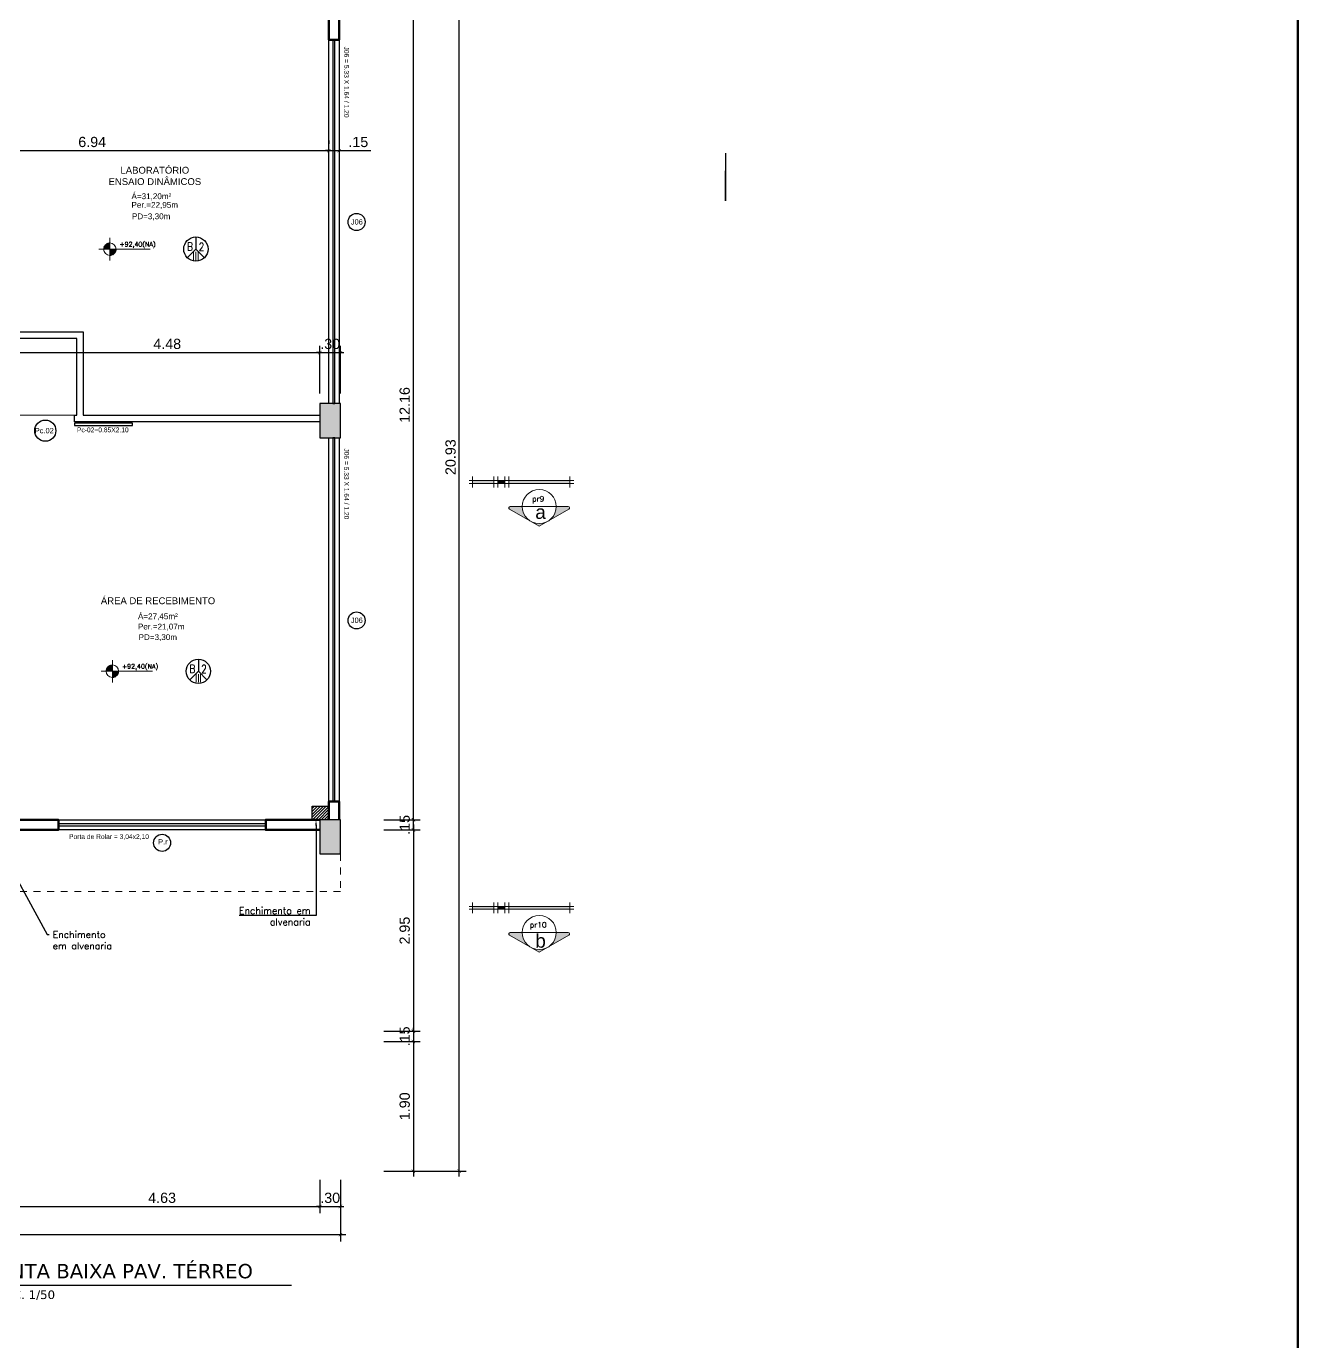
# Model space of a CAD drawing. Header units: metres. Extents: x -15851 to -15710, y 6781 to 6850.
# Drawn here: x -15796.17 to -15777.53, y 6814.17 to 6833.45 of the extents above; entities that cross this region are included whole.
import ezdxf
from ezdxf import colors
from ezdxf.entities.mleader import LeaderData, LeaderLine
from ezdxf.enums import TextEntityAlignment as Align
from ezdxf.math import Vec2, Vec3

# ---------------------------------------------------------------- set-up
doc = ezdxf.new("R2010")
doc.units = ezdxf.units.M
doc.linetypes.add('ACAD_ISO02W100', pattern=[15, 12, -3])
doc.linetypes.add('HIDDEN', pattern=[0.375, 0.25, -0.125])
for name, color, linetype in [('3', 3, 'Continuous'), ('Divisórias de Gesso Acartonado', 42, 'Continuous'), ('ESQUADRIAS', 2, 'Continuous'), ('pilares', 253, 'Continuous'), ('Shafts', 1, 'Continuous'), ('TEXTO', 7, 'Continuous'), ('Texto Esquadrias', 7, 'Continuous'), ('Texto Perimetro e Pé Direito', 7, 'Continuous'), ('TXT', 2, 'Continuous')]:
    doc.layers.add(name, color=color, linetype=linetype)
doc.layers.add('borda', color=220, linetype='Continuous', lineweight=9, plot=False)
for name, color, linetype, lineweight in [('cota', 18, 'Continuous', 9), ('linha', 1, 'Continuous', 9), ('Linha 1', 1, 'Continuous', 13), ('linha2', 2, 'Continuous', 20), ('parede', 8, 'Continuous', 80), ('PISO', 8, 'Continuous', 13), ('projeção', 25, 'ACAD_ISO02W100', 9)]:
    doc.layers.add(name, color=color, linetype=linetype, lineweight=lineweight)
doc.layers.get('borda').off()
doc.styles.add('AMBI', font='arial.ttf')
doc.styles.add('arial', font='arial.ttf')
doc.styles.add('romans', font='romans.shx')
doc.styles.add('STYLE1', font='romans.shx')
doc.styles.add('VERDANA', font='verdana.ttf')
doc.dimstyles.new('1-50', dxfattribs={"dimtxt": 0.15, "dimasz": 0.05, "dimexe": 0.1, "dimexo": 0.15, "dimgap": 0.05, "dimtad": 1, "dimzin": 4, "dimdsep": 46, "dimtxsty": 'arial', "dimblk": 'ARCHTICK', "dimcen": 0, "dimdle": 0.08, "dimclrd": 256, "dimclre": 256, "dimclrt": 256, "dimadec": 1, "dimazin": 0, "dimtfac": 1, "dimtix": 1, "dimtmove": 0, "dimatfit": 0, "dimldrblk": 'ARCHTICK', "dimfxl": 1, "dimtolj": 1, "dimarcsym": 0})

# ---------------------------------------------------------------- blocks, each defined once
blk = doc.blocks.new('A$C676863C5')
at = {"layer": 'TXT'}
for p, q in [((0, 1.6), (-15.8, -14.3)), ((0, 23.9), (0, 1.6)), ((0, 1.6), (15.8, -14.3))]:
    blk.add_line(p, q, dxfattribs=at)
blk.add_circle((0, 1.6), 22.4, dxfattribs=at)
blk = doc.blocks.new('Adc_nivelpl')
h = blk.add_hatch()
h.set_pattern_fill('_U', color=256, scale=0.005, angle=45, style=0, double=1)
h.set_pattern_definition([(45, (-5.8772514, -3.5161936), (-0.003535534, 0.003535534), []), (135, (-5.8772514, -3.5161936), (-0.003535534, -0.003535534), [])])
h.paths.add_polyline_path([(0.195, -0.087, 0.414214), (0.087, -0.195), (0.195, -0.195)])
h.paths.add_polyline_path([(0.195, -0.195), (0.195, -0.304, 0.414214), (0.304, -0.195)])
for p, q in [((0.195, 0), (0.195, -0.391)), ((0.896, -0.195), (0, -0.195))]:
    blk.add_line(p, q)
blk.add_circle((0.195, -0.195), 0.109)
at = {"flags": 8}
blk.add_attdef('NIVEL', (0.364, -0.15), '', height=0.1, dxfattribs=at)
blk = doc.blocks.new('_ArchTick')
at = {"color": 0, "linetype": 'ByBlock', "const_width": 0.15}
blk.add_lwpolyline([(-0.5, -0.5), (0.5, 0.5)], dxfattribs=at)
blk = doc.blocks.new('*D592')
at = {"layer": 'cota', "lineweight": -2, "transparency": 16777216}
for p, q in [((-15790.932, 6821.817), (-15790.397, 6821.817)), ((-15790.497, 6821.817), (-15790.497, 6821.867)), ((-15790.497, 6821.667), (-15790.497, 6821.817)), ((-15790.932, 6821.667), (-15790.397, 6821.667)), ((-15790.497, 6821.667), (-15790.497, 6821.617))]:
    blk.add_line(p, q, dxfattribs=at)
at = {"layer": 'Defpoints', "color": 0, "transparency": 16777216}
for p in [(-15791.082, 6821.817), (-15790.497, 6821.817), (-15791.082, 6821.667)]:
    blk.add_point(p, dxfattribs=at)
at = {"layer": 'cota', "lineweight": -2, "transparency": 16777216, "xscale": 0.05, "yscale": 0.05, "zscale": 0.05}
for p, rotation in [((-15790.497, 6821.817), 270), ((-15790.497, 6821.667), 90)]:
    blk.add_blockref('_ArchTick', p, dxfattribs=dict(at, rotation=rotation))
at = {"layer": 'cota', "transparency": 16777216, "insert": (-15790.624, 6821.742), "char_height": 0.15, "attachment_point": 5, "rotation": 90, "style": 'arial'}
blk.add_mtext('\\A1;.15', dxfattribs=at)
blk = doc.blocks.new('*D593')
at = {"layer": 'cota', "lineweight": -2, "transparency": 16777216}
for p, q in [((-15790.497, 6821.737), (-15790.497, 6834.057)), ((-15790.932, 6833.977), (-15790.397, 6833.977)), ((-15790.932, 6821.817), (-15790.397, 6821.817))]:
    blk.add_line(p, q, dxfattribs=at)
at = {"layer": 'Defpoints', "color": 0, "transparency": 16777216}
for p in [(-15791.082, 6833.977), (-15790.497, 6833.977), (-15791.082, 6821.817)]:
    blk.add_point(p, dxfattribs=at)
at = {"layer": 'cota', "lineweight": -2, "transparency": 16777216, "xscale": 0.05, "yscale": 0.05, "zscale": 0.05}
for p, rotation in [((-15790.497, 6833.977), 90), ((-15790.497, 6821.817), 270)]:
    blk.add_blockref('_ArchTick', p, dxfattribs=dict(at, rotation=rotation))
at = {"layer": 'cota', "transparency": 16777216, "insert": (-15790.624, 6827.897), "char_height": 0.15, "attachment_point": 5, "rotation": 90, "style": 'arial'}
blk.add_mtext('\\A1;12.16', dxfattribs=at)
blk = doc.blocks.new('*D595')
at = {"layer": 'cota', "lineweight": -2, "transparency": 16777216}
for p, q in [((-15790.932, 6837.597), (-15789.725, 6837.597)), ((-15789.825, 6816.587), (-15789.825, 6837.677)), ((-15790.932, 6816.667), (-15789.725, 6816.667))]:
    blk.add_line(p, q, dxfattribs=at)
at = {"layer": 'Defpoints', "color": 0, "transparency": 16777216}
for p in [(-15791.082, 6837.597), (-15789.825, 6837.597), (-15791.082, 6816.667)]:
    blk.add_point(p, dxfattribs=at)
at = {"layer": 'cota', "lineweight": -2, "transparency": 16777216, "xscale": 0.05, "yscale": 0.05, "zscale": 0.05}
for p, rotation in [((-15789.825, 6837.597), 90), ((-15789.825, 6816.667), 270)]:
    blk.add_blockref('_ArchTick', p, dxfattribs=dict(at, rotation=rotation))
at = {"layer": 'cota', "transparency": 16777216, "insert": (-15789.951, 6827.132), "char_height": 0.15, "attachment_point": 5, "rotation": 90, "style": 'arial'}
blk.add_mtext('\\A1;20.93', dxfattribs=at)
blk = doc.blocks.new('*D606')
at = {"layer": 'cota', "lineweight": -2, "transparency": 16777216}
for p, q in [((-15796.497, 6816.388), (-15796.497, 6816.049)), ((-15791.867, 6816.388), (-15791.867, 6816.049)), ((-15796.577, 6816.149), (-15791.787, 6816.149))]:
    blk.add_line(p, q, dxfattribs=at)
at = {"layer": 'Defpoints', "color": 0, "transparency": 16777216}
for p in [(-15796.497, 6816.538), (-15791.867, 6816.538), (-15791.867, 6816.149)]:
    blk.add_point(p, dxfattribs=at)
at = {"layer": 'cota', "lineweight": -2, "transparency": 16777216, "xscale": 0.05, "yscale": 0.05, "zscale": 0.05, "rotation": 180}
blk.add_blockref('_ArchTick', (-15796.497, 6816.149), dxfattribs=at)
at = {"layer": 'cota', "lineweight": -2, "transparency": 16777216, "xscale": 0.05, "yscale": 0.05, "zscale": 0.05}
blk.add_blockref('_ArchTick', (-15791.867, 6816.149), dxfattribs=at)
at = {"layer": 'cota', "transparency": 16777216, "insert": (-15794.182, 6816.275), "char_height": 0.15, "attachment_point": 5, "style": 'arial'}
blk.add_mtext('\\A1;4.63', dxfattribs=at)
blk = doc.blocks.new('*D607')
at = {"layer": 'cota', "lineweight": -2, "transparency": 16777216}
for p, q in [((-15791.867, 6816.538), (-15791.867, 6816.049)), ((-15791.567, 6816.538), (-15791.567, 6816.049)), ((-15791.867, 6816.149), (-15791.917, 6816.149)), ((-15791.867, 6816.149), (-15791.567, 6816.149)), ((-15791.567, 6816.149), (-15791.517, 6816.149))]:
    blk.add_line(p, q, dxfattribs=at)
at = {"layer": 'Defpoints', "color": 0, "transparency": 16777216}
for p in [(-15791.867, 6816.688), (-15791.567, 6816.688), (-15791.567, 6816.149)]:
    blk.add_point(p, dxfattribs=at)
at = {"layer": 'cota', "lineweight": -2, "transparency": 16777216, "xscale": 0.05, "yscale": 0.05, "zscale": 0.05}
blk.add_blockref('_ArchTick', (-15791.867, 6816.149), dxfattribs=at)
at = {"layer": 'cota', "lineweight": -2, "transparency": 16777216, "xscale": 0.05, "yscale": 0.05, "zscale": 0.05, "rotation": 180}
blk.add_blockref('_ArchTick', (-15791.567, 6816.149), dxfattribs=at)
at = {"layer": 'cota', "transparency": 16777216, "insert": (-15791.717, 6816.275), "char_height": 0.15, "attachment_point": 5, "style": 'arial'}
blk.add_mtext('\\A1;.30', dxfattribs=at)
blk = doc.blocks.new('*D608')
at = {"layer": 'cota', "lineweight": -2, "transparency": 16777216}
for p, q in [((-15815.767, 6816.538), (-15815.767, 6815.636)), ((-15791.567, 6816.538), (-15791.567, 6815.636)), ((-15815.847, 6815.736), (-15791.487, 6815.736))]:
    blk.add_line(p, q, dxfattribs=at)
at = {"layer": 'Defpoints', "color": 0, "transparency": 16777216}
for p in [(-15815.767, 6816.688), (-15791.567, 6816.688), (-15791.567, 6815.736)]:
    blk.add_point(p, dxfattribs=at)
at = {"layer": 'cota', "lineweight": -2, "transparency": 16777216, "xscale": 0.05, "yscale": 0.05, "zscale": 0.05, "rotation": 180}
blk.add_blockref('_ArchTick', (-15815.767, 6815.736), dxfattribs=at)
at = {"layer": 'cota', "lineweight": -2, "transparency": 16777216, "xscale": 0.05, "yscale": 0.05, "zscale": 0.05}
blk.add_blockref('_ArchTick', (-15791.567, 6815.736), dxfattribs=at)
at = {"layer": 'cota', "transparency": 16777216, "insert": (-15803.667, 6815.863), "char_height": 0.15, "attachment_point": 5, "style": 'arial'}
blk.add_mtext('\\A1;24.20', dxfattribs=at)
blk = doc.blocks.new('*D618')
at = {"layer": 'cota', "lineweight": -2, "transparency": 16777216}
for p, q in [((-15796.427, 6828.664), (-15791.787, 6828.664)), ((-15796.347, 6828.067), (-15796.347, 6828.764)), ((-15791.867, 6828.067), (-15791.867, 6828.764))]:
    blk.add_line(p, q, dxfattribs=at)
at = {"layer": 'Defpoints', "color": 0, "transparency": 16777216}
for p in [(-15791.867, 6828.664), (-15796.347, 6827.917), (-15791.867, 6827.917)]:
    blk.add_point(p, dxfattribs=at)
at = {"layer": 'cota', "lineweight": -2, "transparency": 16777216, "xscale": 0.05, "yscale": 0.05, "zscale": 0.05, "rotation": 180}
blk.add_blockref('_ArchTick', (-15796.347, 6828.664), dxfattribs=at)
at = {"layer": 'cota', "lineweight": -2, "transparency": 16777216, "xscale": 0.05, "yscale": 0.05, "zscale": 0.05}
blk.add_blockref('_ArchTick', (-15791.867, 6828.664), dxfattribs=at)
at = {"layer": 'cota', "transparency": 16777216, "insert": (-15794.107, 6828.791), "char_height": 0.15, "attachment_point": 5, "style": 'arial'}
blk.add_mtext('\\A1;4.48', dxfattribs=at)
blk = doc.blocks.new('*D619')
at = {"layer": 'cota', "lineweight": -2, "transparency": 16777216}
for p, q in [((-15791.867, 6828.664), (-15791.917, 6828.664)), ((-15791.867, 6828.067), (-15791.867, 6828.764)), ((-15791.867, 6828.664), (-15791.567, 6828.664)), ((-15791.567, 6828.067), (-15791.567, 6828.764)), ((-15791.567, 6828.664), (-15791.517, 6828.664))]:
    blk.add_line(p, q, dxfattribs=at)
at = {"layer": 'Defpoints', "color": 0, "transparency": 16777216}
for p in [(-15791.567, 6828.664), (-15791.867, 6827.917), (-15791.567, 6827.917)]:
    blk.add_point(p, dxfattribs=at)
at = {"layer": 'cota', "lineweight": -2, "transparency": 16777216, "xscale": 0.05, "yscale": 0.05, "zscale": 0.05}
blk.add_blockref('_ArchTick', (-15791.867, 6828.664), dxfattribs=at)
at = {"layer": 'cota', "lineweight": -2, "transparency": 16777216, "xscale": 0.05, "yscale": 0.05, "zscale": 0.05, "rotation": 180}
blk.add_blockref('_ArchTick', (-15791.567, 6828.664), dxfattribs=at)
at = {"layer": 'cota', "transparency": 16777216, "insert": (-15791.717, 6828.791), "char_height": 0.15, "attachment_point": 5, "style": 'arial'}
blk.add_mtext('\\A1;.30', dxfattribs=at)
blk = doc.blocks.new('*D640')
at = {"layer": 'cota', "lineweight": -2, "transparency": 16777216}
for p, q in [((-15798.677, 6831.817), (-15798.677, 6831.525)), ((-15791.737, 6831.775), (-15791.737, 6831.725)), ((-15798.757, 6831.625), (-15791.657, 6831.625))]:
    blk.add_line(p, q, dxfattribs=at)
at = {"layer": 'Defpoints', "color": 0, "transparency": 16777216}
for p in [(-15798.677, 6831.967), (-15791.737, 6831.625), (-15791.737, 6831.625)]:
    blk.add_point(p, dxfattribs=at)
at = {"layer": 'cota', "lineweight": -2, "transparency": 16777216, "xscale": 0.05, "yscale": 0.05, "zscale": 0.05, "rotation": 180}
blk.add_blockref('_ArchTick', (-15798.677, 6831.625), dxfattribs=at)
at = {"layer": 'cota', "lineweight": -2, "transparency": 16777216, "xscale": 0.05, "yscale": 0.05, "zscale": 0.05}
blk.add_blockref('_ArchTick', (-15791.737, 6831.625), dxfattribs=at)
at = {"layer": 'cota', "transparency": 16777216, "insert": (-15795.207, 6831.751), "char_height": 0.15, "attachment_point": 5, "style": 'arial'}
blk.add_mtext('\\A1;6.94', dxfattribs=at)
blk = doc.blocks.new('*D641')
at = {"layer": 'cota', "lineweight": -2, "transparency": 16777216}
for p, q in [((-15791.737, 6831.775), (-15791.737, 6831.725)), ((-15791.587, 6831.775), (-15791.587, 6831.725)), ((-15791.737, 6831.625), (-15791.787, 6831.625)), ((-15791.737, 6831.625), (-15791.587, 6831.625)), ((-15791.587, 6831.625), (-15791.123, 6831.625))]:
    blk.add_line(p, q, dxfattribs=at)
at = {"layer": 'Defpoints', "color": 0, "transparency": 16777216}
for p in [(-15791.737, 6831.625), (-15791.587, 6831.625), (-15791.587, 6831.625)]:
    blk.add_point(p, dxfattribs=at)
at = {"layer": 'cota', "lineweight": -2, "transparency": 16777216, "xscale": 0.05, "yscale": 0.05, "zscale": 0.05}
blk.add_blockref('_ArchTick', (-15791.737, 6831.625), dxfattribs=at)
at = {"layer": 'cota', "lineweight": -2, "transparency": 16777216, "xscale": 0.05, "yscale": 0.05, "zscale": 0.05, "rotation": 180}
blk.add_blockref('_ArchTick', (-15791.587, 6831.625), dxfattribs=at)
at = {"layer": 'cota', "transparency": 16777216, "insert": (-15791.305, 6831.751), "char_height": 0.15, "attachment_point": 5, "style": 'arial'}
blk.add_mtext('\\A1;.15', dxfattribs=at)
blk = doc.blocks.new('*D642')
at = {"layer": 'cota', "lineweight": -2, "transparency": 16777216}
for p, q in [((-15790.497, 6821.747), (-15790.497, 6818.637)), ((-15790.932, 6821.667), (-15790.397, 6821.667)), ((-15790.932, 6818.717), (-15790.397, 6818.717))]:
    blk.add_line(p, q, dxfattribs=at)
at = {"layer": 'Defpoints', "color": 0, "transparency": 16777216}
for p in [(-15791.082, 6821.667), (-15791.082, 6818.717), (-15790.497, 6818.717)]:
    blk.add_point(p, dxfattribs=at)
at = {"layer": 'cota', "lineweight": -2, "transparency": 16777216, "xscale": 0.05, "yscale": 0.05, "zscale": 0.05}
for p, rotation in [((-15790.497, 6821.667), 90), ((-15790.497, 6818.717), 270)]:
    blk.add_blockref('_ArchTick', p, dxfattribs=dict(at, rotation=rotation))
at = {"layer": 'cota', "transparency": 16777216, "insert": (-15790.624, 6820.192), "char_height": 0.15, "attachment_point": 5, "rotation": 90, "style": 'arial'}
blk.add_mtext('\\A1;2.95', dxfattribs=at)
blk = doc.blocks.new('*D643')
at = {"layer": 'cota', "lineweight": -2, "transparency": 16777216}
for p, q in [((-15790.932, 6818.717), (-15790.397, 6818.717)), ((-15790.497, 6818.717), (-15790.497, 6818.767)), ((-15790.497, 6818.717), (-15790.497, 6818.567)), ((-15790.932, 6818.567), (-15790.397, 6818.567)), ((-15790.497, 6818.567), (-15790.497, 6818.517))]:
    blk.add_line(p, q, dxfattribs=at)
at = {"layer": 'Defpoints', "color": 0, "transparency": 16777216}
for p in [(-15791.082, 6818.717), (-15791.082, 6818.567), (-15790.497, 6818.567)]:
    blk.add_point(p, dxfattribs=at)
at = {"layer": 'cota', "lineweight": -2, "transparency": 16777216, "xscale": 0.05, "yscale": 0.05, "zscale": 0.05}
for p, rotation in [((-15790.497, 6818.717), 270), ((-15790.497, 6818.567), 90)]:
    blk.add_blockref('_ArchTick', p, dxfattribs=dict(at, rotation=rotation))
at = {"layer": 'cota', "transparency": 16777216, "insert": (-15790.624, 6818.642), "char_height": 0.15, "attachment_point": 5, "rotation": 90, "style": 'arial'}
blk.add_mtext('\\A1;.15', dxfattribs=at)
blk = doc.blocks.new('*D644')
at = {"layer": 'cota', "lineweight": -2, "transparency": 16777216}
for p, q in [((-15790.497, 6818.647), (-15790.497, 6816.587)), ((-15790.932, 6818.567), (-15790.397, 6818.567)), ((-15790.932, 6816.667), (-15790.397, 6816.667))]:
    blk.add_line(p, q, dxfattribs=at)
at = {"layer": 'Defpoints', "color": 0, "transparency": 16777216}
for p in [(-15791.082, 6818.567), (-15791.082, 6816.667), (-15790.497, 6816.667)]:
    blk.add_point(p, dxfattribs=at)
at = {"layer": 'cota', "lineweight": -2, "transparency": 16777216, "xscale": 0.05, "yscale": 0.05, "zscale": 0.05}
for p, rotation in [((-15790.497, 6818.567), 90), ((-15790.497, 6816.667), 270)]:
    blk.add_blockref('_ArchTick', p, dxfattribs=dict(at, rotation=rotation))
at = {"layer": 'cota', "transparency": 16777216, "insert": (-15790.624, 6817.617), "char_height": 0.15, "attachment_point": 5, "rotation": 90, "style": 'arial'}
blk.add_mtext('\\A1;1.90', dxfattribs=at)

msp = doc.modelspace()

# ---------------------------------------------------------------- hatches: boundary and pattern name
at = {"layer": 'linha'}
h = msp.add_hatch(color=256, dxfattribs=at)
h.paths.add_polyline_path([(-15789.097, 6826.748), (-15788.203, 6826.748), (-15788.203, 6826.788), (-15789.097, 6826.788)])
h.paths.add_polyline_path([(-15789.629, 6826.748), (-15789.32, 6826.748), (-15789.32, 6826.788), (-15789.629, 6826.788)])
for points in [[(-15789.261, 6826.748), (-15789.156, 6826.748), (-15789.156, 6826.788), (-15789.261, 6826.788)], [(-15789.261, 6820.505), (-15789.156, 6820.505), (-15789.156, 6820.544), (-15789.261, 6820.544)]]:
    msp.add_hatch(color=256, dxfattribs=at).paths.add_polyline_path(points)
h = msp.add_hatch(color=256, dxfattribs=at)
h.paths.add_polyline_path([(-15788.216, 6826.37, 0.767327), (-15788.226, 6826.408), (-15788.402, 6826.408, -0.267949), (-15788.527, 6826.191)])
h.paths.add_polyline_path([(-15788.777, 6826.191), (-15788.652, 6826.119), (-15788.527, 6826.191, -0.131652), (-15788.652, 6826.158, -0.131652)])
h.paths.add_polyline_path([(-15789.077, 6826.408, 0.767327), (-15789.087, 6826.37), (-15788.777, 6826.191, -0.267949), (-15788.902, 6826.408)])
h = msp.add_hatch(color=256, dxfattribs=at)
h.paths.add_polyline_path([(-15789.097, 6820.505), (-15788.203, 6820.505), (-15788.203, 6820.544), (-15789.097, 6820.544)])
h.paths.add_polyline_path([(-15789.629, 6820.505), (-15789.32, 6820.505), (-15789.32, 6820.544), (-15789.629, 6820.544)])
h = msp.add_hatch(color=256, dxfattribs=at)
h.paths.add_polyline_path([(-15788.216, 6820.127, 0.767327), (-15788.226, 6820.164), (-15788.402, 6820.164, -0.267949), (-15788.527, 6819.948)])
h.paths.add_polyline_path([(-15788.777, 6819.948), (-15788.652, 6819.876), (-15788.527, 6819.948, -0.131652), (-15788.652, 6819.914, -0.131652)])
h.paths.add_polyline_path([(-15789.077, 6820.164, 0.767327), (-15789.087, 6820.127), (-15788.777, 6819.948, -0.267949), (-15788.902, 6820.164)])
at = {"layer": 'pilares'}
h = msp.add_hatch(color=256, dxfattribs=at)
h.paths.add_polyline_path([(-15796.497, 6818.767), (-15796.797, 6818.767), (-15796.797, 6818.567), (-15796.497, 6818.567)])
h.paths.add_polyline_path([(-15801.127, 6818.767), (-15801.427, 6818.767), (-15801.427, 6818.567), (-15801.127, 6818.567)])
h.paths.add_polyline_path([(-15803.817, 6818.767), (-15804.117, 6818.767), (-15804.117, 6818.567), (-15803.817, 6818.567)])
h.paths.add_polyline_path([(-15805.907, 6821.817), (-15806.207, 6821.817), (-15806.207, 6821.317), (-15805.907, 6821.317)])
h.paths.add_polyline_path([(-15810.687, 6821.817), (-15810.987, 6821.817), (-15810.987, 6821.317), (-15810.687, 6821.317)])
h.paths.add_polyline_path([(-15815.467, 6821.817), (-15815.767, 6821.817), (-15815.767, 6821.317), (-15815.467, 6821.317)])
h.paths.add_polyline_path([(-15815.467, 6827.917), (-15815.767, 6827.917), (-15815.767, 6827.417), (-15815.467, 6827.417)])
h.paths.add_polyline_path([(-15810.687, 6827.917), (-15810.987, 6827.917), (-15810.987, 6827.417), (-15810.687, 6827.417)])
h.paths.add_polyline_path([(-15805.907, 6827.917), (-15806.207, 6827.917), (-15806.207, 6827.417), (-15805.907, 6827.417)])
h.paths.add_polyline_path([(-15801.127, 6827.917), (-15801.427, 6827.917), (-15801.427, 6827.417), (-15801.127, 6827.417)])
h.paths.add_polyline_path([(-15796.347, 6827.917), (-15796.647, 6827.917), (-15796.647, 6827.417), (-15796.347, 6827.417)])
h.paths.add_polyline_path([(-15796.347, 6821.817), (-15796.647, 6821.817), (-15796.647, 6821.317), (-15796.347, 6821.317)])
h.paths.add_polyline_path([(-15791.567, 6821.817), (-15791.867, 6821.817), (-15791.867, 6821.317), (-15791.567, 6821.317)])
h.paths.add_polyline_path([(-15791.567, 6827.917), (-15791.867, 6827.917), (-15791.867, 6827.417), (-15791.567, 6827.417)])
h.paths.add_polyline_path([(-15791.567, 6834.147), (-15791.867, 6834.147), (-15791.867, 6833.647), (-15791.567, 6833.647)])
h.paths.add_polyline_path([(-15796.347, 6834.147), (-15796.647, 6834.147), (-15796.647, 6833.647), (-15796.347, 6833.647)])
h.paths.add_polyline_path([(-15798.677, 6832.167), (-15798.977, 6832.167), (-15798.977, 6831.967), (-15798.677, 6831.967)])
h.paths.add_polyline_path([(-15801.242, 6834.147), (-15801.542, 6834.147), (-15801.542, 6833.647), (-15801.242, 6833.647)])
h.paths.add_polyline_path([(-15805.712, 6834.147), (-15806.012, 6834.147), (-15806.012, 6833.647), (-15805.712, 6833.647)])
h.paths.add_polyline_path([(-15803.517, 6832.167), (-15803.817, 6832.167), (-15803.817, 6831.967), (-15803.517, 6831.967)])
h.paths.add_polyline_path([(-15808.357, 6832.167), (-15808.657, 6832.167), (-15808.657, 6831.967), (-15808.357, 6831.967)])
h.paths.add_polyline_path([(-15810.687, 6834.147), (-15810.987, 6834.147), (-15810.987, 6833.647), (-15810.687, 6833.647)])
h.paths.add_polyline_path([(-15815.467, 6834.147), (-15815.767, 6834.147), (-15815.767, 6833.647), (-15815.467, 6833.647)])
h.paths.add_polyline_path([(-15810.337, 6837.597), (-15810.737, 6837.597), (-15810.737, 6837.397), (-15810.337, 6837.397)])
h.paths.add_polyline_path([(-15805.857, 6837.597), (-15806.257, 6837.597), (-15806.257, 6837.397), (-15805.857, 6837.397)])
h.paths.add_polyline_path([(-15801.077, 6837.597), (-15801.477, 6837.597), (-15801.477, 6837.397), (-15801.077, 6837.397)])
h.paths.add_polyline_path([(-15796.607, 6837.597), (-15797.007, 6837.597), (-15797.007, 6837.397), (-15796.607, 6837.397)])
at = {"layer": 'Shafts'}
h = msp.add_hatch(dxfattribs=at)
h.set_pattern_fill('_USER', color=256, scale=0.03, angle=45, style=0, pattern_type=0)
h.set_pattern_definition([(45, (1.399288, -0.671344), (-0.021213203436, 0.021213203436), [])])
h.paths.add_polyline_path([(-15791.737, 6822.017), (-15791.982, 6822.017), (-15791.982, 6821.817), (-15791.737, 6821.817)])

# ---------------------------------------------------------------- linework, layer by layer
for p, q in [((-15785.92, 6831.588), (-15785.92, 6830.888)), ((-15785.92, 6830.888), (-15785.92, 6831.33))]:
    msp.add_line(p, q)
at = {"layer": '3'}
msp.add_line((-15797.018, 6814.997), (-15792.286, 6814.997), dxfattribs=at)
at = {"layer": 'Divisórias de Gesso Acartonado'}
msp.add_lwpolyline([(-15791.867, 6827.652), (-15795.467, 6827.652), (-15795.467, 6827.747), (-15795.432, 6827.747), (-15795.432, 6828.872), (-15797.417, 6828.872), (-15797.417, 6828.967), (-15797.417, 6829.087), (-15797.322, 6829.087), (-15797.322, 6828.967), (-15795.337, 6828.967), (-15795.337, 6827.747), (-15791.867, 6827.747)], dxfattribs=at)
at = {"layer": 'ESQUADRIAS', "color": 1}
for points in [[(-15791.737, 6827.917), (-15791.737, 6833.247), (-15791.587, 6833.247), (-15791.587, 6827.917)], [(-15791.737, 6822.087), (-15791.737, 6827.417), (-15791.587, 6827.417), (-15791.587, 6822.087)], [(-15792.662, 6821.667), (-15795.702, 6821.667), (-15795.702, 6821.817), (-15792.662, 6821.817)]]:
    msp.add_lwpolyline(points, close=True, dxfattribs=at)
at = {"layer": 'ESQUADRIAS'}
for points in [[(-15791.647, 6827.917), (-15791.647, 6833.247), (-15791.677, 6833.247), (-15791.677, 6827.917)], [(-15794.617, 6827.628), (-15795.467, 6827.628), (-15795.467, 6827.598), (-15794.617, 6827.598)], [(-15791.647, 6822.087), (-15791.647, 6827.417), (-15791.677, 6827.417), (-15791.677, 6822.087)], [(-15792.662, 6821.757), (-15795.702, 6821.757), (-15795.702, 6821.727), (-15792.662, 6821.727)]]:
    msp.add_lwpolyline(points, close=True, dxfattribs=at)
at = {"layer": 'linha'}
for p, q in [((-15788.144, 6826.788), (-15789.679, 6826.788)), ((-15788.144, 6826.748), (-15789.679, 6826.748)), ((-15789.629, 6826.689), (-15789.629, 6826.847)), ((-15789.32, 6826.689), (-15789.32, 6826.847)), ((-15789.261, 6826.689), (-15789.261, 6826.847)), ((-15789.261, 6826.689), (-15789.261, 6826.847)), ((-15789.156, 6826.689), (-15789.156, 6826.847)), ((-15789.097, 6826.689), (-15789.097, 6826.847)), ((-15788.203, 6826.689), (-15788.203, 6826.847)), ((-15789.087, 6826.37), (-15788.652, 6826.119)), ((-15788.216, 6826.37), (-15788.652, 6826.119)), ((-15788.144, 6820.544), (-15789.679, 6820.544)), ((-15789.629, 6820.446), (-15789.629, 6820.603)), ((-15789.32, 6820.446), (-15789.32, 6820.603)), ((-15789.261, 6820.446), (-15789.261, 6820.603)), ((-15789.261, 6820.446), (-15789.261, 6820.603)), ((-15789.156, 6820.446), (-15789.156, 6820.603)), ((-15789.097, 6820.446), (-15789.097, 6820.603)), ((-15788.203, 6820.446), (-15788.203, 6820.603)), ((-15788.144, 6820.505), (-15789.679, 6820.505)), ((-15789.087, 6820.127), (-15788.652, 6819.876)), ((-15788.216, 6820.127), (-15788.652, 6819.876))]:
    msp.add_line(p, q, dxfattribs=at)
for centre, start, end in [((-15789.077, 6826.388), 90, 240), ((-15788.226, 6826.388), 300, 90), ((-15789.077, 6820.144), 90, 240), ((-15788.226, 6820.144), 300, 90)]:
    msp.add_arc(centre, 0.02, start, end, dxfattribs=at)
at = {"layer": 'linha2'}
for p, q in [((-15788.226, 6826.408), (-15789.077, 6826.408)), ((-15788.226, 6820.164), (-15789.077, 6820.164))]:
    msp.add_line(p, q, dxfattribs=at)
for centre in [(-15788.652, 6826.408), (-15788.652, 6820.164)]:
    msp.add_circle(centre, 0.25, dxfattribs=at)
at = {"layer": 'parede', "color": 1, "linetype": 'ByBlock'}
msp.add_lwpolyline([(-15833.623, 6781.303), (-15777.531, 6781.303), (-15777.531, 6843.621), (-15833.623, 6843.621)], close=True, dxfattribs=at)
at = {"layer": 'parede'}
for points in [[(-15791.737, 6833.647), (-15791.737, 6833.247), (-15791.587, 6833.247), (-15791.587, 6833.647)], [(-15791.587, 6821.817), (-15791.587, 6822.087), (-15791.737, 6822.087), (-15791.737, 6821.817)], [(-15796.347, 6821.817), (-15795.702, 6821.817), (-15795.702, 6821.667), (-15796.347, 6821.667)], [(-15791.867, 6821.667), (-15792.662, 6821.667), (-15792.662, 6821.817), (-15791.867, 6821.817)]]:
    msp.add_lwpolyline(points, dxfattribs=at)
at = {"layer": 'pilares'}
for points in [[(-15791.867, 6827.417), (-15791.567, 6827.417), (-15791.567, 6827.917), (-15791.867, 6827.917)], [(-15791.867, 6821.317), (-15791.567, 6821.317), (-15791.567, 6821.817), (-15791.867, 6821.817)]]:
    msp.add_lwpolyline(points, close=True, dxfattribs=at)
at = {"layer": 'PISO'}
msp.add_line((-15795.467, 6827.747), (-15796.317, 6827.747), dxfattribs=at)
at = {"layer": 'projeção', "linetype": 'HIDDEN', "ltscale": 0.15}
msp.add_lwpolyline([(-15791.567, 6821.317), (-15791.567, 6820.767), (-15796.497, 6820.767)], dxfattribs=at)
at = {"layer": 'Shafts'}
msp.add_lwpolyline([(-15791.982, 6822.017), (-15791.737, 6822.017), (-15791.737, 6821.817), (-15791.982, 6821.817)], close=True, dxfattribs=at)
at = {"layer": 'Texto Esquadrias'}
for centre, radius in [((-15791.33, 6830.579), 0.125), ((-15795.895, 6827.52), 0.155), ((-15791.33, 6824.739), 0.125), ((-15794.182, 6821.479), 0.125)]:
    msp.add_circle(centre, radius, dxfattribs=at)

# ---------------------------------------------------------------- block references
at = {"layer": 'borda', "ltscale": 0.2, "xscale": 0.007948720341326031, "yscale": 0.007948720341326031, "zscale": 0.007948720341326031}
for p in [(-15793.687, 6830.169), (-15793.65, 6823.981)]:
    msp.add_blockref('A$C676863C5', p, dxfattribs=at)
at = {"layer": 'linha'}
ref = msp.add_blockref('Adc_nivelpl', (-15795.112, 6830.345), dxfattribs=dict(at, xscale=0.8401457548190729, yscale=0.8401457548190729, zscale=0.8401457548190729))
ref.add_attrib('NIVEL', '+92,40(NA)', (-15794.806, 6830.219), dxfattribs={"layer": 'TEXTO', "height": 0.0672, "style": 'romans', "flags": 8})
ref = msp.add_blockref('Adc_nivelpl', (-15795.075, 6824.158), dxfattribs=dict(at, xscale=0.8401457548190729, yscale=0.8401457548190729, zscale=0.8401457548190729))
ref.add_attrib('NIVEL', '+92,40(NA)', (-15794.769, 6824.032), dxfattribs={"layer": 'TEXTO', "height": 0.0672, "style": 'romans', "flags": 8})

# ---------------------------------------------------------------- texts
at = {"layer": 'linha2'}
for s, height, style, p in [('pr9', 0.08, 'romans', (-15788.667, 6826.481)), ('a', 0.2, 'arial', (-15788.633, 6826.227)), ('pr10', 0.08, 'romans', (-15788.667, 6820.237)), ('b', 0.2, 'arial', (-15788.633, 6819.942))]:
    msp.add_text(s, height=height, dxfattribs=dict(at, style=style)).set_placement(p, align=Align.CENTER)
at = {"layer": 'TEXTO', "style": 'AMBI'}
for s, p in [('Á=31,20m²', (-15794.631, 6830.914)), ('Á=27,45m²', (-15794.536, 6824.757))]:
    msp.add_text(s, height=0.085, dxfattribs=at).set_placement(p)
at = {"layer": 'TEXTO', "linetype": 'Continuous', "style": 'VERDANA'}
for s, height, p in [('PLANTA BAIXA PAV. TÉRREO', 0.21, (-15796.945, 6815.096)), ('ESC. 1/50', 0.126, (-15796.589, 6814.792))]:
    msp.add_text(s, height=height, dxfattribs=at).set_placement(p)
at = {"layer": 'TEXTO', "char_height": 0.1, "attachment_point": 1, "style": 'AMBI'}
for s, width, insert in [('\\pxqc;LABORATÓRIO \\PENSAIO DINÂMICOS', 1.52142, (-15795.049, 6831.388)), ('ÁREA DE RECEBIMENTO', 1.76507, (-15795.08, 6825.077))]:
    msp.add_mtext_dynamic_manual_height_columns(s, width=width, gutter_width=152.096, heights=[0], dxfattribs=dict(at, insert=insert))
at = {"layer": 'Texto Esquadrias', "char_height": 0.07, "width": 1.04228, "attachment_point": 1, "rotation": 270, "style": 'AMBI'}
for insert in [(-15791.442, 6833.151), (-15791.442, 6827.261)]:
    msp.add_mtext('J06 = 5.33 X 1.64 / 1.20', dxfattribs=dict(at, insert=insert))
at = {"layer": 'Texto Esquadrias', "style": 'AMBI'}
for s, insert, char_height, width, attachment_point in [('J06', (-15791.415, 6830.62), 0.0783, 1.16629, 1), ('Pc.02', (-15795.77, 6827.56), 0.0783, 1.16629, 3), ('Pc-02=0.85X2.10', (-15794.672, 6827.567), 0.07, 0.77381, 3), ('J06', (-15791.415, 6824.78), 0.0783, 1.16629, 1), ('Porta de Rolar = 3,04x2,10', (-15795.546, 6821.522), 0.07, 1.25405, 7), ('P.r', (-15794.24, 6821.533), 0.0783, 1.16629, 1)]:
    msp.add_mtext(s, dxfattribs=dict(at, insert=insert, char_height=char_height, width=width, attachment_point=attachment_point))
at = {"layer": 'Texto Perimetro e Pé Direito', "style": 'AMBI'}
for s, p in [('Per.=22,95m', (-15794.631, 6830.787)), ('PD=3,30m', (-15794.625, 6830.62)), ('Per.=21,07m', (-15794.536, 6824.606)), ('PD=3,30m', (-15794.527, 6824.451))]:
    msp.add_text(s, height=0.085, dxfattribs=at).set_placement(p)
at = {"layer": 'TXT', "style": 'STYLE1', "width": 0.8}
for s, height, p in [('B', 0.119, (-15793.774, 6830.159)), ('2', 0.119, (-15793.605, 6830.154)), ('III', 0.1192, (-15793.687, 6830.02)), ('B', 0.119, (-15793.737, 6823.971)), ('2', 0.119, (-15793.568, 6823.967)), ('III', 0.1192, (-15793.65, 6823.832))]:
    msp.add_text(s, height=height, rotation=360, dxfattribs=at).set_placement(p, align=Align.CENTER)

# ---------------------------------------------------------------- dimensions: what is measured, and where the dimension line sits
at = {"layer": 'cota'}
for base, p1, p2, picture, middle in [((-15789.825, 6837.597), (-15791.082, 6816.667), (-15791.082, 6837.597), '*D595', (-15789.951, 6827.132)), ((-15790.497, 6833.977), (-15791.082, 6821.817), (-15791.082, 6833.977), '*D593', (-15790.624, 6827.897)), ((-15790.497, 6821.817), (-15791.082, 6821.667), (-15791.082, 6821.817), '*D592', (-15790.624, 6821.742)), ((-15790.497, 6818.717), (-15791.082, 6821.667), (-15791.082, 6818.717), '*D642', (-15790.624, 6820.192)), ((-15790.497, 6818.567), (-15791.082, 6818.717), (-15791.082, 6818.567), '*D643', (-15790.624, 6818.642)), ((-15790.497, 6816.667), (-15791.082, 6818.567), (-15791.082, 6816.667), '*D644', (-15790.624, 6817.617))]:
    dim = msp.add_linear_dim(base=base, p1=p1, p2=p2, angle=90, dimstyle='1-50', dxfattribs=at)
    dim.commit()
    dim.dimension.update_dxf_attribs({"geometry": picture, "text_midpoint": middle})
for base, p1, p2, picture, middle in [((-15791.737, 6831.625), (-15798.677, 6831.967), (-15791.737, 6831.625), '*D640', (-15795.207, 6831.751)), ((-15791.867, 6828.664), (-15796.347, 6827.917), (-15791.867, 6827.917), '*D618', (-15794.107, 6828.791)), ((-15791.567, 6828.664), (-15791.867, 6827.917), (-15791.567, 6827.917), '*D619', (-15791.717, 6828.791)), ((-15791.567, 6815.736), (-15815.767, 6816.688), (-15791.567, 6816.688), '*D608', (-15803.667, 6815.863)), ((-15791.567, 6816.149), (-15791.867, 6816.688), (-15791.567, 6816.688), '*D607', (-15791.717, 6816.275)), ((-15791.867, 6816.149), (-15796.497, 6816.538), (-15791.867, 6816.538), '*D606', (-15794.182, 6816.275))]:
    dim = msp.add_linear_dim(base=base, p1=p1, p2=p2, dimstyle='1-50', dxfattribs=at)
    dim.commit()
    dim.dimension.update_dxf_attribs({"geometry": picture, "text_midpoint": middle})
dim = msp.add_linear_dim(base=(-15791.587, 6831.625), p1=(-15791.737, 6831.625), p2=(-15791.587, 6831.625), dimstyle='1-50', dxfattribs=at)
dim.commit()
dim.dimension.update_dxf_attribs({"geometry": '*D641', "text_midpoint": (-15791.305, 6831.625), "dimtype": 160})

# ---------------------------------------------------------------- leaders
at = {"layer": 'Linha 1'}
ml = msp.add_multileader_mtext('Standard', dxfattribs=at)
ml.set_content('Enchimento \\Pem alvenaria', color=2, style='romans')
ml.set_leader_properties(color=1)
ml.build(insert=Vec2(0, 0))
ml.multileader.update_dxf_attribs({"text_right_attachment_type": 6, "dogleg_length": 3, "arrow_head_size": 0.08})
ctx = ml.context
ctx.base_point, ctx.char_height, ctx.arrow_head_size, ctx.landing_gap_size, ctx.plane_origin = Vec3(-15795.836, 6820.135), 0.1, 0.08, 0.05, Vec3(-15796.438, 6821.037)
ctx.right_attachment = 6
notes = []
notes.append((ctx, [(0, (1, 1, 0), (-15795.866, 6820.135), (1, 0), 0.03, [(0, [(-15796.787, 6821.817)], 0, [])])]))
ctx.mtext.insert, ctx.mtext.width, ctx.mtext.flow_direction = Vec3(-15795.786, 6820.185), 2.62727, 5
ml = msp.add_multileader_mtext('Standard', dxfattribs=at)
ml.set_content('Enchimento em \\Palvenaria', color=2, style='romans')
ml.set_leader_properties(color=1)
ml.build(insert=Vec2(0, 0))
ml.multileader.update_dxf_attribs({"text_right_attachment_type": 6, "dogleg_length": 3, "arrow_head_size": 0.08})
ctx = ml.context
ctx.base_point, ctx.char_height, ctx.arrow_head_size, ctx.landing_gap_size, ctx.plane_origin = Vec3(-15793.208, 6820.485), 0.1, 0.08, 0.05, Vec3(-15791.925, 6819.672)
ctx.right_attachment, ctx.text_align_type = 6, 2
notes.append((ctx, [(0, (1, 1, 0), (-15791.925, 6820.415), (-1, 0), 0.03, [(0, [(-15791.925, 6821.817)], 0, [])])]))
ctx.mtext.insert, ctx.mtext.width, ctx.mtext.alignment, ctx.mtext.flow_direction = Vec3(-15792.005, 6820.535), 2.62727, 3, 5
for ctx, leaders in notes:
    for number, flags, end, landing, length, lines in leaders:
        leader = LeaderData()
        leader.index, (leader.has_last_leader_line, leader.has_dogleg_vector, leader.attachment_direction) = number, flags
        leader.last_leader_point, leader.dogleg_vector, leader.dogleg_length = Vec3(end), Vec3(landing), length
        for number, points, colour, breaks in lines:
            line = LeaderLine()
            line.index, line.vertices, line.color, line.breaks = number, Vec3.list(points), colors.encode_raw_color(colour), breaks
            leader.lines.append(line)
        ctx.leaders.append(leader)

doc.saveas('drawing.dxf')
